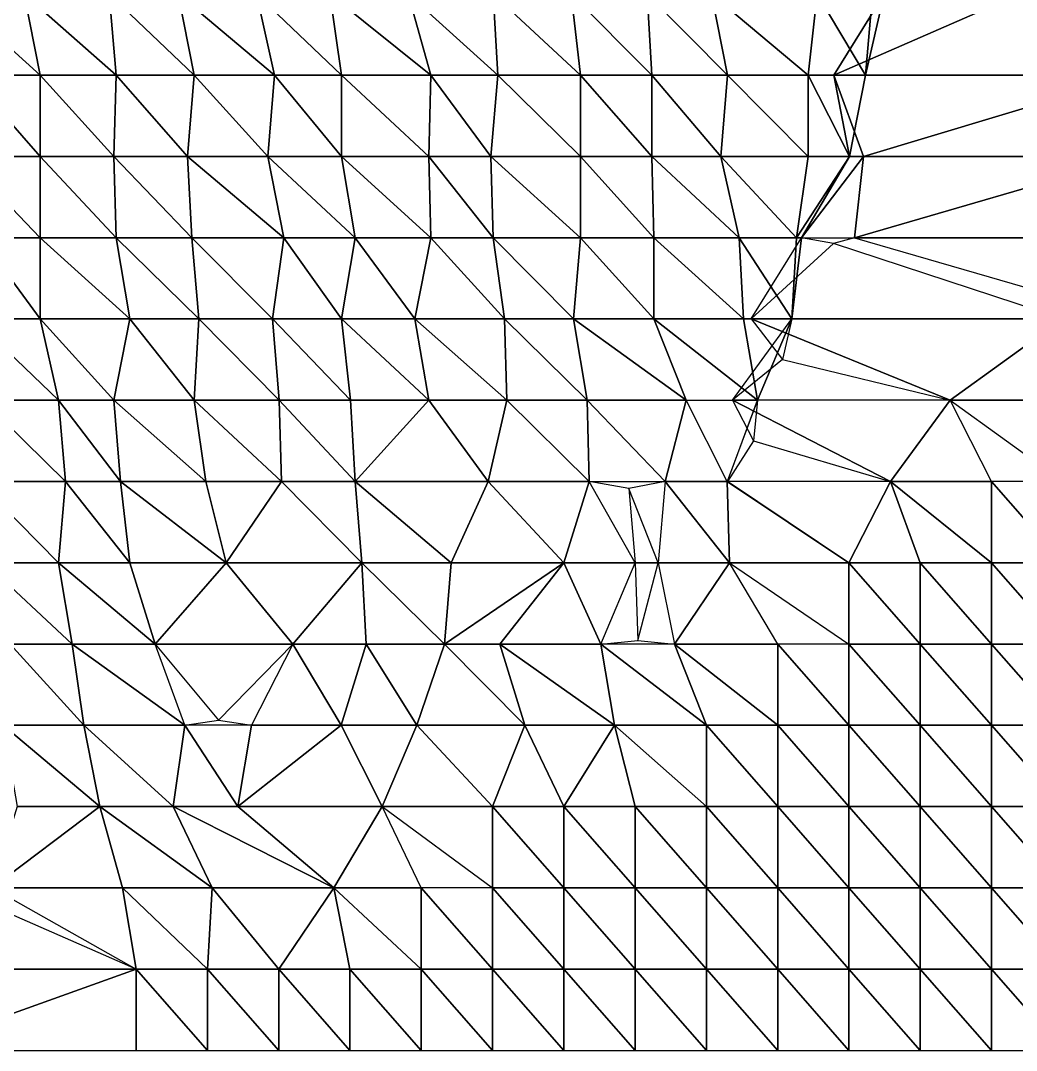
# Model space of a CAD drawing. Header units: metres. Extents: x -317 to 276, y -240 to 234.
# Drawn here: x 14.7 to 88.3, y -240 to -164 of the extents above; entities that cross this region are included whole.
import ezdxf

# ---------------------------------------------------------------- set-up
doc = ezdxf.new("R2010")
doc.units = ezdxf.units.M

msp = doc.modelspace()

# ---------------------------------------------------------------- linework, layer by layer
for points in [[(9.575623, -162, -525.76184), (16.194794, -168, -526.1605), (15.010315, -162, -528.3287), (15.010415, -161.9999, -528.32855)], [(9.575623, -162, -525.76184), (10.929291, -168, -523.28394), (16.194794, -168, -526.1605), (16.194893, -167.9999, -526.1604)], [(15.010315, -162, -528.3287), (21.798676, -168, -528.4176), (21.291046, -162, -529.3468), (21.291145, -161.9999, -529.3467)], [(15.010315, -162, -528.3287), (16.194794, -168, -526.1605), (21.798676, -168, -528.4176), (21.798775, -167.9999, -528.4175)], [(21.291046, -162, -529.3468), (27.571808, -168, -530.3649), (26.38733, -162, -532.5331), (26.387428, -161.9999, -532.53296)], [(21.291046, -162, -529.3468), (21.798676, -168, -528.4176), (27.571808, -168, -530.3649), (27.571907, -167.9999, -530.3648)], [(26.38733, -162, -532.5331), (33.51416, -168, -532.00256), (32.16046, -162, -534.48047), (32.16056, -161.9999, -534.48035)], [(26.38733, -162, -532.5331), (27.571808, -168, -530.3649), (33.51416, -168, -532.00256), (33.51426, -167.9999, -532.00244)], [(32.16046, -162, -534.48047), (38.441193, -168, -535.4986), (37.595154, -162, -537.04724), (37.595253, -161.9999, -537.0471)], [(32.16046, -162, -534.48047), (33.51416, -168, -532.00256), (38.441193, -168, -535.4986), (38.44129, -167.9999, -535.4985)], [(37.595154, -162, -537.04724), (45.060364, -168, -535.8973), (43.368286, -162, -538.9946), (43.368385, -161.9999, -538.9945)], [(37.595154, -162, -537.04724), (38.441193, -168, -535.4986), (45.060364, -168, -535.8973), (45.060463, -167.9999, -535.89716)], [(43.368286, -162, -538.9946), (49.987457, -168, -539.3933), (49.649048, -162, -540.01276), (49.649147, -161.9999, -540.01263)], [(43.368286, -162, -538.9946), (45.060364, -168, -535.8973), (49.987457, -168, -539.3933), (49.987556, -167.9999, -539.3932)], [(49.649048, -162, -540.01276), (56.099, -168, -540.7212), (55.42218, -162, -541.9601), (55.42228, -161.9999, -541.95996)], [(49.649048, -162, -540.01276), (49.987457, -168, -539.3933), (56.099, -168, -540.7212), (56.0991, -167.9999, -540.72107)], [(55.42218, -162, -541.9601), (61.364502, -168, -543.5977), (61.026093, -162, -544.21716), (61.02619, -161.9999, -544.21704)], [(55.42218, -162, -541.9601), (56.099, -168, -540.7212), (61.364502, -168, -543.5977), (61.3646, -167.9999, -543.5976)], [(61.026093, -162, -544.21716), (66.96838, -168, -545.8548), (65.783936, -162, -548.02295), (65.784035, -161.9999, -548.0228)], [(61.026093, -162, -544.21716), (61.364502, -168, -543.5977), (66.96838, -168, -545.8548), (66.96848, -167.9999, -545.8547)], [(65.783936, -162, -548.02295), (72.910736, -168, -547.49243), (73.587585, -162, -546.2535), (73.587685, -161.9999, -546.25336)], [(65.783936, -162, -548.02295), (66.96838, -168, -545.8548), (72.910736, -168, -547.49243), (72.910835, -167.9999, -547.4923)], [(73.587585, -162, -546.2535), (72.910736, -168, -547.49243), (77.16098, -168, -552.22736), (77.16108, -167.9999, -552.22723)], [(73.587585, -162, -546.2535), (77.16098, -168, -552.22736), (77.66861, -162, -551.29816), (77.66871, -161.9999, -551.29803)], [(77.16098, -168, -552.22736), (74.81204, -168, -569.042), (78.53467, -162, -562.22784), (78.53477, -161.9999, -562.2277)], [(74.81204, -168, -569.042), (96.998474, -168, -540.94507), (88.537994, -162, -556.4318), (88.53809, -161.9999, -556.4317)], [(74.81204, -168, -569.042), (88.537994, -162, -556.4318), (78.53467, -162, -562.22784), (78.53477, -161.9999, -562.2277)], [(77.16098, -168, -552.22736), (78.53467, -162, -562.22784), (77.66861, -162, -551.29816), (77.66871, -161.9999, -551.29803)], [(10.929291, -168, -523.28394), (10.421661, -174, -524.21313), (16.194794, -174, -526.1605), (16.194893, -173.9999, -526.1604)], [(10.929291, -168, -523.28394), (16.194794, -174, -526.1605), (16.194794, -168, -526.1605), (16.194893, -167.9999, -526.1604)], [(16.194794, -168, -526.1605), (21.629456, -174, -528.72736), (21.798676, -168, -528.4176), (21.798775, -167.9999, -528.4175)], [(16.194794, -168, -526.1605), (16.194794, -174, -526.1605), (21.629456, -174, -528.72736), (21.629555, -173.9999, -528.72723)], [(21.798676, -168, -528.4176), (21.629456, -174, -528.72736), (27.064178, -174, -531.2942), (27.064278, -173.9999, -531.29407)], [(21.798676, -168, -528.4176), (27.064178, -174, -531.2942), (27.571808, -168, -530.3649), (27.571907, -167.9999, -530.3648)], [(27.571808, -168, -530.3649), (27.064178, -174, -531.2942), (33.00653, -174, -532.93176), (33.00663, -173.9999, -532.93164)], [(27.571808, -168, -530.3649), (33.00653, -174, -532.93176), (33.51416, -168, -532.00256), (33.51426, -167.9999, -532.00244)], [(33.51416, -168, -532.00256), (33.00653, -174, -532.93176), (38.441193, -174, -535.4986), (38.44129, -173.9999, -535.4985)], [(33.51416, -168, -532.00256), (38.441193, -174, -535.4986), (38.441193, -168, -535.4986), (38.44129, -167.9999, -535.4985)], [(38.441193, -168, -535.4986), (44.891174, -174, -536.207), (45.060364, -168, -535.8973), (45.060463, -167.9999, -535.89716)], [(38.441193, -168, -535.4986), (38.441193, -174, -535.4986), (44.891174, -174, -536.207), (44.891273, -173.9999, -536.20685)], [(45.060364, -168, -535.8973), (44.891174, -174, -536.207), (49.479828, -174, -540.3225), (49.479927, -173.9999, -540.3224)], [(45.060364, -168, -535.8973), (49.479828, -174, -540.3225), (49.987457, -168, -539.3933), (49.987556, -167.9999, -539.3932)], [(49.987457, -168, -539.3933), (49.479828, -174, -540.3225), (56.099, -174, -540.7212), (56.0991, -173.9999, -540.72107)], [(49.987457, -168, -539.3933), (56.099, -174, -540.7212), (56.099, -168, -540.7212), (56.0991, -167.9999, -540.72107)], [(56.099, -168, -540.7212), (61.364502, -174, -543.5977), (61.364502, -168, -543.5977), (61.3646, -167.9999, -543.5976)], [(56.099, -168, -540.7212), (56.099, -174, -540.7212), (61.364502, -174, -543.5977), (61.3646, -173.9999, -543.5976)], [(61.364502, -168, -543.5977), (66.460785, -174, -546.784), (66.96838, -168, -545.8548), (66.96848, -167.9999, -545.8547)], [(61.364502, -168, -543.5977), (61.364502, -174, -543.5977), (66.460785, -174, -546.784), (66.460884, -173.9999, -546.7839)], [(66.96838, -168, -545.8548), (66.460785, -174, -546.784), (72.910736, -174, -547.49243), (72.910835, -173.9999, -547.4923)], [(66.96838, -168, -545.8548), (72.910736, -174, -547.49243), (72.910736, -168, -547.49243), (72.910835, -167.9999, -547.4923)], [(72.910736, -168, -547.49243), (75.97653, -174, -554.3955), (77.16098, -168, -552.22736), (77.16108, -167.9999, -552.22723)], [(72.910736, -168, -547.49243), (72.910736, -174, -547.49243), (75.97653, -174, -554.3955), (75.97663, -173.9999, -554.3954)], [(75.97653, -174, -554.3955), (77.01178, -174, -565.01544), (74.81204, -168, -569.042), (74.81214, -167.9999, -569.0419)], [(75.97653, -174, -554.3955), (74.81204, -168, -569.042), (77.16098, -168, -552.22736), (77.16108, -167.9999, -552.22723)], [(77.01178, -174, -565.01544), (96.998474, -168, -540.94507), (74.81204, -168, -569.042), (74.81214, -167.9999, -569.0419)], [(77.01178, -174, -565.01544), (96.998474, -174, -540.94507), (96.998474, -168, -540.94507), (96.99857, -167.9999, -540.94495)], [(10.421661, -174, -524.21313), (16.194794, -180, -526.1605), (16.194794, -174, -526.1605), (16.194893, -173.9999, -526.1604)], [(10.421661, -174, -524.21313), (11.77533, -180, -521.7353), (16.194794, -180, -526.1605), (16.194893, -179.9999, -526.1604)], [(16.194794, -174, -526.1605), (21.798676, -180, -528.4176), (21.629456, -174, -528.72736), (21.629555, -173.9999, -528.72723)], [(16.194794, -174, -526.1605), (16.194794, -180, -526.1605), (21.798676, -180, -528.4176), (21.798775, -179.9999, -528.4175)], [(21.629456, -174, -528.72736), (27.402588, -180, -530.6747), (27.064178, -174, -531.2942), (27.064278, -173.9999, -531.29407)], [(21.629456, -174, -528.72736), (21.798676, -180, -528.4176), (27.402588, -180, -530.6747), (27.402687, -179.9999, -530.67456)], [(27.064178, -174, -531.2942), (34.19098, -180, -530.7636), (33.00653, -174, -532.93176), (33.00663, -173.9999, -532.93164)], [(27.064178, -174, -531.2942), (27.402588, -180, -530.6747), (34.19098, -180, -530.7636), (34.19108, -179.9999, -530.7635)], [(33.00653, -174, -532.93176), (39.45645, -180, -533.64014), (38.441193, -174, -535.4986), (38.44129, -173.9999, -535.4985)], [(33.00653, -174, -532.93176), (34.19098, -180, -530.7636), (39.45645, -180, -533.64014), (39.45655, -179.9999, -533.64)], [(38.441193, -174, -535.4986), (45.060364, -180, -535.8973), (44.891174, -174, -536.207), (44.891273, -173.9999, -536.20685)], [(38.441193, -174, -535.4986), (39.45645, -180, -533.64014), (45.060364, -180, -535.8973), (45.060463, -179.9999, -535.89716)], [(44.891174, -174, -536.207), (49.649048, -180, -540.01276), (49.479828, -174, -540.3225), (49.479927, -173.9999, -540.3224)], [(44.891174, -174, -536.207), (45.060364, -180, -535.8973), (49.649048, -180, -540.01276), (49.649147, -179.9999, -540.01263)], [(49.479828, -174, -540.3225), (56.099, -180, -540.7212), (56.099, -174, -540.7212), (56.0991, -173.9999, -540.72107)], [(49.479828, -174, -540.3225), (49.649048, -180, -540.01276), (56.099, -180, -540.7212), (56.0991, -179.9999, -540.72107)], [(56.099, -174, -540.7212), (61.533722, -180, -543.28796), (61.364502, -174, -543.5977), (61.3646, -173.9999, -543.5976)], [(56.099, -174, -540.7212), (56.099, -180, -540.7212), (61.533722, -180, -543.28796), (61.53382, -179.9999, -543.28784)], [(61.364502, -174, -543.5977), (67.81445, -180, -544.30615), (66.460785, -174, -546.784), (66.460884, -173.9999, -546.7839)], [(61.364502, -174, -543.5977), (61.533722, -180, -543.28796), (67.81445, -180, -544.30615), (67.81455, -179.9999, -544.306)], [(66.460785, -174, -546.784), (72.0647, -180, -549.0411), (72.910736, -174, -547.49243), (72.910835, -173.9999, -547.4923)], [(66.460785, -174, -546.784), (67.81445, -180, -544.30615), (72.0647, -180, -549.0411), (72.0648, -179.9999, -549.04095)], [(72.0647, -180, -549.0411), (72.42313, -180, -560.89996), (75.97653, -174, -554.3955), (75.97663, -173.9999, -554.3954)], [(72.0647, -180, -549.0411), (75.97653, -174, -554.3955), (72.910736, -174, -547.49243), (72.910835, -173.9999, -547.4923)], [(72.42313, -180, -560.89996), (76.33493, -180, -566.2544), (77.01178, -174, -565.01544), (77.01188, -173.9999, -565.0153)], [(72.42313, -180, -560.89996), (77.01178, -174, -565.01544), (75.97653, -174, -554.3955), (75.97663, -173.9999, -554.3954)], [(76.33493, -180, -566.2544), (96.998474, -180, -540.94507), (96.998474, -174, -540.94507), (96.99857, -173.9999, -540.94495)], [(76.33493, -180, -566.2544), (96.998474, -174, -540.94507), (77.01178, -174, -565.01544), (77.01188, -173.9999, -565.0153)], [(11.77533, -180, -521.7353), (11.2677, -186, -522.6645), (16.194794, -186, -526.1605), (16.194893, -185.9999, -526.1604)], [(11.77533, -180, -521.7353), (16.194794, -186, -526.1605), (16.194794, -180, -526.1605), (16.194893, -179.9999, -526.1604)], [(16.194794, -180, -526.1605), (22.813934, -186, -526.5592), (21.798676, -180, -528.4176), (21.798775, -179.9999, -528.4175)], [(16.194794, -180, -526.1605), (16.194794, -186, -526.1605), (22.813934, -186, -526.5592), (22.814034, -185.9999, -526.5591)], [(21.798676, -180, -528.4176), (27.910217, -186, -529.7455), (27.402588, -180, -530.6747), (27.402687, -179.9999, -530.67456)], [(21.798676, -180, -528.4176), (22.813934, -186, -526.5592), (27.910217, -186, -529.7455), (27.910316, -185.9999, -529.74536)], [(27.402588, -180, -530.6747), (33.34494, -186, -532.3123), (34.19098, -180, -530.7636), (34.19108, -179.9999, -530.7635)], [(27.402588, -180, -530.6747), (27.910217, -186, -529.7455), (33.34494, -186, -532.3123), (33.34504, -185.9999, -532.3122)], [(34.19098, -180, -530.7636), (33.34494, -186, -532.3123), (38.441193, -186, -535.4986), (38.44129, -185.9999, -535.4985)], [(34.19098, -180, -530.7636), (38.441193, -186, -535.4986), (39.45645, -180, -533.64014), (39.45655, -179.9999, -533.64)], [(39.45645, -180, -533.64014), (38.441193, -186, -535.4986), (43.875916, -186, -538.0654), (43.876015, -185.9999, -538.0653)], [(39.45645, -180, -533.64014), (43.875916, -186, -538.0654), (45.060364, -180, -535.8973), (45.060463, -179.9999, -535.89716)], [(45.060364, -180, -535.8973), (43.875916, -186, -538.0654), (50.495087, -186, -538.4641), (50.495186, -185.9999, -538.464)], [(45.060364, -180, -535.8973), (50.495087, -186, -538.4641), (49.649048, -180, -540.01276), (49.649147, -179.9999, -540.01263)], [(49.649048, -180, -540.01276), (55.59137, -186, -541.6504), (56.099, -180, -540.7212), (56.0991, -179.9999, -540.72107)], [(49.649048, -180, -540.01276), (50.495087, -186, -538.4641), (55.59137, -186, -541.6504), (55.59147, -185.9999, -541.65027)], [(56.099, -180, -540.7212), (55.59137, -186, -541.6504), (61.533722, -186, -543.28796), (61.53382, -185.9999, -543.28784)], [(56.099, -180, -540.7212), (61.533722, -186, -543.28796), (61.533722, -180, -543.28796), (61.53382, -179.9999, -543.28784)], [(61.533722, -180, -543.28796), (68.15286, -186, -543.68665), (67.81445, -180, -544.30615), (67.81455, -179.9999, -544.306)], [(61.533722, -180, -543.28796), (61.533722, -186, -543.28796), (68.15286, -186, -543.68665), (68.15296, -185.9999, -543.6865)], [(67.81445, -180, -544.30615), (71.72629, -186, -549.6605), (72.0647, -180, -549.0411), (72.0648, -179.9999, -549.04095)], [(67.81445, -180, -544.30615), (68.15286, -186, -543.68665), (71.72629, -186, -549.6605), (71.72639, -185.9999, -549.6604)], [(71.72629, -186, -549.6605), (68.70053, -186, -567.7141), (72.42313, -180, -560.89996), (72.423225, -179.9999, -560.89984)], [(71.72629, -186, -549.6605), (72.42313, -180, -560.89996), (72.0647, -180, -549.0411), (72.0648, -179.9999, -549.04095)], [(76.33493, -180, -566.2544), (74.79233, -180.42477, -562.8207), (72.42313, -180, -560.89996), (72.423225, -179.9999, -560.89984)], [(76.33493, -180, -566.2544), (96.998474, -186, -540.94507), (96.998474, -180, -540.94507), (96.99857, -179.9999, -540.94495)], [(74.79233, -180.42477, -562.8207), (68.70053, -186, -567.7141), (91.73297, -186, -538.0685), (91.73307, -185.9999, -538.06836)], [(11.2677, -186, -522.6645), (17.548462, -192, -523.6826), (16.194794, -186, -526.1605), (16.194893, -185.9999, -526.1604)], [(11.2677, -186, -522.6645), (11.94455, -192, -521.42554), (17.548462, -192, -523.6826), (17.548561, -191.9999, -523.6825)], [(16.194794, -186, -526.1605), (21.629456, -192, -528.72736), (22.813934, -186, -526.5592), (22.814034, -185.9999, -526.5591)], [(16.194794, -186, -526.1605), (17.548462, -192, -523.6826), (21.629456, -192, -528.72736), (21.629555, -191.9999, -528.72723)], [(22.813934, -186, -526.5592), (21.629456, -192, -528.72736), (27.571808, -192, -530.3649), (27.571907, -191.9999, -530.3648)], [(22.813934, -186, -526.5592), (27.571808, -192, -530.3649), (27.910217, -186, -529.7455), (27.910316, -185.9999, -529.74536)], [(27.910217, -186, -529.7455), (27.571808, -192, -530.3649), (33.85257, -192, -531.3831), (33.85267, -191.9999, -531.383)], [(27.910217, -186, -529.7455), (33.85257, -192, -531.3831), (33.34494, -186, -532.3123), (33.34504, -185.9999, -532.3122)], [(33.34494, -186, -532.3123), (39.118042, -192, -534.25964), (38.441193, -186, -535.4986), (38.44129, -185.9999, -535.4985)], [(33.34494, -186, -532.3123), (33.85257, -192, -531.3831), (39.118042, -192, -534.25964), (39.11814, -191.9999, -534.2595)], [(38.441193, -186, -535.4986), (44.891174, -192, -536.207), (43.875916, -186, -538.0654), (43.876015, -185.9999, -538.0653)], [(38.441193, -186, -535.4986), (39.118042, -192, -534.25964), (44.891174, -192, -536.207), (44.891273, -191.9999, -536.20685)], [(43.875916, -186, -538.0654), (50.664307, -192, -538.15436), (50.495087, -186, -538.4641), (50.495186, -185.9999, -538.464)], [(43.875916, -186, -538.0654), (44.891174, -192, -536.207), (50.664307, -192, -538.15436), (50.664406, -191.9999, -538.15424)], [(50.495087, -186, -538.4641), (56.60663, -192, -539.79193), (55.59137, -186, -541.6504), (55.59147, -185.9999, -541.65027)], [(50.495087, -186, -538.4641), (50.664307, -192, -538.15436), (56.60663, -192, -539.79193), (56.606728, -191.9999, -539.7918)], [(55.59137, -186, -541.6504), (63.90265, -192, -538.95166), (61.533722, -186, -543.28796), (61.53382, -185.9999, -543.28784)], [(55.59137, -186, -541.6504), (56.60663, -192, -539.79193), (63.90265, -192, -538.95166), (63.90275, -191.9999, -538.95154)], [(61.533722, -186, -543.28796), (69.16812, -192, -541.82825), (68.15286, -186, -543.68665), (68.15296, -185.9999, -543.6865)], [(61.533722, -186, -543.28796), (63.90265, -192, -538.95166), (69.16812, -192, -541.82825), (69.16822, -191.9999, -541.8281)], [(69.16812, -192, -541.82825), (67.32684, -192, -557.7137), (71.72629, -186, -549.6605), (71.72639, -185.9999, -549.6604)], [(71.72629, -186, -549.6605), (71.03006, -189, -553.81445), (67.32684, -192, -557.7137), (67.32694, -191.9999, -557.71356)], [(69.16812, -192, -541.82825), (71.72629, -186, -549.6605), (68.15286, -186, -543.68665), (68.15296, -185.9999, -543.6865)], [(83.42172, -192, -540.76715), (91.73297, -186, -538.0685), (68.70053, -186, -567.7141), (68.70063, -185.9999, -567.714)], [(83.42172, -192, -540.76715), (68.70053, -186, -567.7141), (71.03006, -189, -553.81445), (71.03016, -188.9999, -553.81433)], [(83.42172, -192, -540.76715), (91.73297, -192, -538.0685), (91.73297, -186, -538.0685), (91.73307, -185.9999, -538.06836)], [(11.94455, -192, -521.42554), (11.60611, -198, -522.04504), (18.056091, -198, -522.7534), (18.05619, -197.9999, -522.7533)], [(11.94455, -192, -521.42554), (18.056091, -198, -522.7534), (17.548462, -192, -523.6826), (17.548561, -191.9999, -523.6825)], [(17.548462, -192, -523.6826), (22.137085, -198, -527.79816), (21.629456, -192, -528.72736), (21.629555, -191.9999, -528.72723)], [(17.548462, -192, -523.6826), (18.056091, -198, -522.7534), (22.137085, -198, -527.79816), (22.137184, -197.9999, -527.79803)], [(21.629456, -192, -528.72736), (28.417847, -198, -528.8163), (27.571808, -192, -530.3649), (27.571907, -191.9999, -530.3648)], [(21.629456, -192, -528.72736), (22.137085, -198, -527.79816), (28.417847, -198, -528.8163), (28.417946, -197.9999, -528.81616)], [(27.571808, -192, -530.3649), (34.02176, -198, -531.07336), (33.85257, -192, -531.3831), (33.85267, -191.9999, -531.383)], [(27.571808, -192, -530.3649), (28.417847, -198, -528.8163), (34.02176, -198, -531.07336), (34.02186, -197.9999, -531.07324)], [(33.85257, -192, -531.3831), (39.45645, -198, -533.64014), (39.118042, -192, -534.25964), (39.11814, -191.9999, -534.2595)], [(33.85257, -192, -531.3831), (34.02176, -198, -531.07336), (39.45645, -198, -533.64014), (39.45655, -197.9999, -533.64)], [(39.45645, -198, -533.64014), (44.891174, -192, -536.207), (39.118042, -192, -534.25964), (39.11814, -191.9999, -534.2595)], [(39.45645, -198, -533.64014), (49.29059, -198, -528.1539), (44.891174, -192, -536.207), (44.891273, -191.9999, -536.20685)], [(50.664307, -192, -538.15436), (44.891174, -192, -536.207), (49.29059, -198, -528.1539), (49.290688, -197.9999, -528.15375)], [(50.664307, -192, -538.15436), (49.29059, -198, -528.1539), (56.75583, -198, -527.0039), (56.755928, -197.9999, -527.0038)], [(56.60663, -192, -539.79193), (50.664307, -192, -538.15436), (56.75583, -198, -527.0039), (56.755928, -197.9999, -527.0038)], [(56.60663, -192, -539.79193), (56.75583, -198, -527.0039), (62.35974, -198, -529.261), (62.35984, -197.9999, -529.26086)], [(63.90265, -192, -538.95166), (56.60663, -192, -539.79193), (62.35974, -198, -529.261), (62.35984, -197.9999, -529.26086)], [(63.90265, -192, -538.95166), (62.35974, -198, -529.261), (66.948395, -198, -533.37646), (66.948494, -197.9999, -533.37634)], [(69.16812, -192, -541.82825), (66.948395, -198, -533.37646), (66.96838, -198, -545.8548), (66.96848, -197.9999, -545.8547)], [(69.16812, -192, -541.82825), (68.87622, -195, -544.3467), (66.96838, -198, -545.8548), (66.96848, -197.9999, -545.8547)], [(79.00226, -198, -536.3419), (67.32684, -192, -557.7137), (68.87622, -195, -544.3467), (68.87632, -194.9999, -544.34656)], [(83.42172, -192, -540.76715), (67.32684, -192, -557.7137), (79.00226, -198, -536.3419), (79.00236, -197.9999, -536.3418)], [(83.42172, -192, -540.76715), (79.00226, -198, -536.3419), (86.46747, -198, -535.19196), (86.46757, -197.9999, -535.19183)], [(83.42172, -192, -540.76715), (91.73297, -198, -538.0685), (91.73297, -192, -538.0685), (91.73307, -191.9999, -538.06836)], [(11.60611, -198, -522.04504), (17.548462, -204, -523.6826), (18.056091, -198, -522.7534), (18.05619, -197.9999, -522.7533)], [(11.60611, -198, -522.04504), (12.113739, -204, -521.11584), (17.548462, -204, -523.6826), (17.548561, -203.9999, -523.6825)], [(18.056091, -198, -522.7534), (17.548462, -204, -523.6826), (22.813934, -204, -526.5592), (22.814034, -203.9999, -526.5591)], [(18.056091, -198, -522.7534), (22.813934, -204, -526.5592), (22.137085, -198, -527.79816), (22.137184, -197.9999, -527.79803)], [(22.137085, -198, -527.79816), (29.940735, -204, -526.0287), (28.417847, -198, -528.8163), (28.417946, -197.9999, -528.81616)], [(22.137085, -198, -527.79816), (22.813934, -204, -526.5592), (29.940735, -204, -526.0287), (29.940834, -203.9999, -526.02856)], [(34.02176, -198, -531.07336), (28.417847, -198, -528.8163), (29.940735, -204, -526.0287), (29.940834, -203.9999, -526.02856)], [(34.02176, -198, -531.07336), (29.940735, -204, -526.0287), (39.94409, -204, -520.23267), (39.94419, -203.9999, -520.23254)], [(39.45645, -198, -533.64014), (34.02176, -198, -531.07336), (39.94409, -204, -520.23267), (39.94419, -203.9999, -520.23254)], [(39.45645, -198, -533.64014), (39.94409, -204, -520.23267), (46.563232, -204, -520.6313), (46.56333, -203.9999, -520.63116)], [(49.29059, -198, -528.1539), (39.45645, -198, -533.64014), (46.563232, -204, -520.6313), (46.56333, -203.9999, -520.63116)], [(49.29059, -198, -528.1539), (46.563232, -204, -520.6313), (54.87451, -204, -517.9326), (54.87461, -203.9999, -517.9325)], [(56.75583, -198, -527.0039), (49.29059, -198, -528.1539), (54.87451, -204, -517.9326), (54.87461, -203.9999, -517.9325)], [(56.75583, -198, -527.0039), (54.87451, -204, -517.9326), (60.140015, -204, -520.8092), (60.140114, -203.9999, -520.8091)], [(62.35974, -198, -529.261), (59.68286, -198.52174, -527.9035), (56.75583, -198, -527.0039), (56.755928, -197.9999, -527.0038)], [(62.35974, -198, -529.261), (61.85211, -204, -530.1902), (67.117615, -204, -533.0667), (67.117714, -203.9999, -533.0666)], [(62.35974, -198, -529.261), (67.117615, -204, -533.0667), (66.948395, -198, -533.37646), (66.948494, -197.9999, -533.37634)], [(75.93646, -204, -529.43884), (66.96838, -198, -545.8548), (66.948395, -198, -533.37646), (66.948494, -197.9999, -533.37634)], [(75.93646, -204, -529.43884), (66.948395, -198, -533.37646), (67.117615, -204, -533.0667), (67.117714, -203.9999, -533.0666)], [(79.00226, -198, -536.3419), (66.96838, -198, -545.8548), (75.93646, -204, -529.43884), (75.93656, -203.9999, -529.4387)], [(79.00226, -198, -536.3419), (75.93646, -204, -529.43884), (81.201965, -204, -532.31537), (81.202065, -203.9999, -532.31525)], [(79.00226, -198, -536.3419), (86.46747, -204, -535.19196), (86.46747, -198, -535.19196), (86.46757, -197.9999, -535.19183)], [(79.00226, -198, -536.3419), (81.201965, -204, -532.31537), (86.46747, -204, -535.19196), (86.46757, -203.9999, -535.19183)], [(86.46747, -198, -535.19196), (91.73297, -204, -538.0685), (91.73297, -198, -538.0685), (91.73307, -197.9999, -538.06836)], [(86.46747, -198, -535.19196), (86.46747, -204, -535.19196), (91.73297, -204, -538.0685), (91.73307, -203.9999, -538.06836)], [(59.68286, -198.52174, -527.9035), (60.140015, -204, -520.8092), (61.85211, -204, -530.1902), (61.85221, -203.9999, -530.19006)], [(12.113739, -204, -521.11584), (18.56372, -210, -521.8242), (17.548462, -204, -523.6826), (17.548561, -203.9999, -523.6825)], [(12.113739, -204, -521.11584), (13.975037, -210, -517.70874), (18.56372, -210, -521.8242), (18.56382, -209.9999, -521.8241)], [(17.548462, -204, -523.6826), (24.675232, -210, -523.1521), (22.813934, -204, -526.5592), (22.814034, -203.9999, -526.5591)], [(17.548462, -204, -523.6826), (18.56372, -210, -521.8242), (24.675232, -210, -523.1521), (24.675331, -209.9999, -523.152)], [(29.940735, -204, -526.0287), (22.813934, -204, -526.5592), (24.675232, -210, -523.1521), (24.675331, -209.9999, -523.152)], [(29.940735, -204, -526.0287), (24.675232, -210, -523.1521), (34.84778, -210, -517.0463), (34.847878, -209.9999, -517.0462)], [(39.94409, -204, -520.23267), (29.940735, -204, -526.0287), (34.84778, -210, -517.0463), (34.847878, -209.9999, -517.0462)], [(39.94409, -204, -520.23267), (34.84778, -210, -517.0463), (40.2825, -210, -519.61316), (40.2826, -209.9999, -519.61304)], [(39.94409, -204, -520.23267), (46.055603, -210, -521.5605), (46.563232, -204, -520.6313), (46.56333, -203.9999, -520.63116)], [(39.94409, -204, -520.23267), (40.2825, -210, -519.61316), (46.055603, -210, -521.5605), (46.055702, -209.9999, -521.56036)], [(46.055603, -210, -521.5605), (50.136658, -210, -526.6052), (54.87451, -204, -517.9326), (54.87461, -203.9999, -517.9325)], [(46.055603, -210, -521.5605), (54.87451, -204, -517.9326), (46.563232, -204, -520.6313), (46.56333, -203.9999, -520.63116)], [(54.87451, -204, -517.9326), (50.136658, -210, -526.6052), (57.601868, -210, -525.4552), (57.601967, -209.9999, -525.4551)], [(54.87451, -204, -517.9326), (57.601868, -210, -525.4552), (60.140015, -204, -520.8092), (60.140114, -203.9999, -520.8091)], [(60.140015, -204, -520.8092), (60.349976, -209.72728, -526.6823), (61.85211, -204, -530.1902), (61.85221, -203.9999, -530.19006)], [(67.117615, -204, -533.0667), (61.85211, -204, -530.1902), (63.03656, -210, -528.02203), (63.03666, -209.9999, -528.0219)], [(67.117615, -204, -533.0667), (63.03656, -210, -528.02203), (70.67102, -210, -526.5623), (70.67112, -209.9999, -526.5622)], [(67.117615, -204, -533.0667), (75.93646, -210, -529.43884), (75.93646, -204, -529.43884), (75.93656, -203.9999, -529.4387)], [(75.93646, -204, -529.43884), (81.201965, -210, -532.31537), (81.201965, -204, -532.31537), (81.202065, -203.9999, -532.31525)], [(75.93646, -204, -529.43884), (75.93646, -210, -529.43884), (81.201965, -210, -532.31537), (81.202065, -209.9999, -532.31525)], [(81.201965, -204, -532.31537), (86.46747, -210, -535.19196), (86.46747, -204, -535.19196), (86.46757, -203.9999, -535.19183)], [(81.201965, -204, -532.31537), (81.201965, -210, -532.31537), (86.46747, -210, -535.19196), (86.46757, -209.9999, -535.19183)], [(86.46747, -204, -535.19196), (91.73297, -210, -538.0685), (91.73297, -204, -538.0685), (91.73307, -203.9999, -538.06836)], [(86.46747, -204, -535.19196), (86.46747, -210, -535.19196), (91.73297, -210, -538.0685), (91.73307, -209.9999, -538.06836)], [(60.349976, -209.72728, -526.6823), (63.03656, -210, -528.02203), (57.601868, -210, -525.4552), (57.601967, -209.9999, -525.4551)], [(13.975037, -210, -517.70874), (13.467407, -216, -518.63794), (19.40976, -216, -520.2755), (19.409859, -215.9999, -520.2754)], [(13.975037, -210, -517.70874), (19.40976, -216, -520.2755), (18.56372, -210, -521.8242), (18.56382, -209.9999, -521.8241)], [(18.56372, -210, -521.8242), (26.874939, -216, -519.12555), (24.675232, -210, -523.1521), (24.675331, -209.9999, -523.152)], [(18.56372, -210, -521.8242), (19.40976, -216, -520.2755), (26.874939, -216, -519.12555), (26.875038, -215.9999, -519.1254)], [(24.675232, -210, -523.1521), (29.365784, -215.6129, -520.8236), (34.84778, -210, -517.0463), (34.847878, -209.9999, -517.0462)], [(34.84778, -210, -517.0463), (31.802032, -216, -522.6216), (38.421204, -216, -523.02026), (38.421303, -215.9999, -523.02014)], [(34.84778, -210, -517.0463), (38.421204, -216, -523.02026), (40.2825, -210, -519.61316), (40.2826, -209.9999, -519.61304)], [(40.2825, -210, -519.61316), (38.421204, -216, -523.02026), (44.025085, -216, -525.27734), (44.025185, -215.9999, -525.2772)], [(40.2825, -210, -519.61316), (44.025085, -216, -525.27734), (46.055603, -210, -521.5605), (46.055702, -209.9999, -521.56036)], [(46.055603, -210, -521.5605), (44.025085, -216, -525.27734), (51.997955, -216, -523.1981), (51.998055, -215.9999, -523.198)], [(46.055603, -210, -521.5605), (51.997955, -216, -523.1981), (50.136658, -210, -526.6052), (50.136757, -209.9999, -526.6051)], [(50.136658, -210, -526.6052), (58.617126, -216, -523.5968), (57.601868, -210, -525.4552), (57.601967, -209.9999, -525.4551)], [(50.136658, -210, -526.6052), (51.997955, -216, -523.1981), (58.617126, -216, -523.5968), (58.617226, -215.9999, -523.5967)], [(57.601868, -210, -525.4552), (65.40552, -216, -523.6857), (63.03656, -210, -528.02203), (63.03666, -209.9999, -528.0219)], [(57.601868, -210, -525.4552), (58.617126, -216, -523.5968), (65.40552, -216, -523.6857), (65.40562, -215.9999, -523.6856)], [(63.03656, -210, -528.02203), (70.67102, -216, -526.5623), (70.67102, -210, -526.5623), (70.67112, -209.9999, -526.5622)], [(63.03656, -210, -528.02203), (65.40552, -216, -523.6857), (70.67102, -216, -526.5623), (70.67112, -215.9999, -526.5622)], [(70.67102, -210, -526.5623), (75.93646, -216, -529.43884), (75.93646, -210, -529.43884), (75.93656, -209.9999, -529.4387)], [(70.67102, -210, -526.5623), (70.67102, -216, -526.5623), (75.93646, -216, -529.43884), (75.93656, -215.9999, -529.4387)], [(75.93646, -210, -529.43884), (81.201965, -216, -532.31537), (81.201965, -210, -532.31537), (81.202065, -209.9999, -532.31525)], [(75.93646, -210, -529.43884), (75.93646, -216, -529.43884), (81.201965, -216, -532.31537), (81.202065, -215.9999, -532.31525)], [(81.201965, -210, -532.31537), (86.46747, -216, -535.19196), (86.46747, -210, -535.19196), (86.46757, -209.9999, -535.19183)], [(81.201965, -210, -532.31537), (81.201965, -216, -532.31537), (86.46747, -216, -535.19196), (86.46757, -215.9999, -535.19183)], [(86.46747, -210, -535.19196), (91.73297, -216, -538.0685), (91.73297, -210, -538.0685), (91.73307, -209.9999, -538.06836)], [(86.46747, -210, -535.19196), (86.46747, -216, -535.19196), (91.73297, -216, -538.0685), (91.73307, -215.9999, -538.06836)], [(29.365784, -215.6129, -520.8236), (31.802032, -216, -522.6216), (26.874939, -216, -519.12555), (26.875038, -215.9999, -519.1254)], [(13.467407, -216, -518.63794), (20.594238, -222, -518.1074), (19.40976, -216, -520.2755), (19.409859, -215.9999, -520.2754)], [(13.467407, -216, -518.63794), (14.482666, -222, -516.77954), (20.594238, -222, -518.1074), (20.594337, -221.9999, -518.1073)], [(19.40976, -216, -520.2755), (26.0289, -222, -520.6742), (26.874939, -216, -519.12555), (26.875038, -215.9999, -519.1254)], [(19.40976, -216, -520.2755), (20.594238, -222, -518.1074), (26.0289, -222, -520.6742), (26.029, -221.9999, -520.6741)], [(26.874939, -216, -519.12555), (26.0289, -222, -520.6742), (30.786774, -222, -524.48), (30.786873, -221.9999, -524.47986)], [(26.874939, -216, -519.12555), (30.786774, -222, -524.48), (31.802032, -216, -522.6216), (31.802132, -215.9999, -522.62146)], [(30.786774, -222, -524.48), (41.46698, -222, -517.445), (38.421204, -216, -523.02026), (38.421303, -215.9999, -523.02014)], [(30.786774, -222, -524.48), (38.421204, -216, -523.02026), (31.802032, -216, -522.6216), (31.802132, -215.9999, -522.62146)], [(44.025085, -216, -525.27734), (38.421204, -216, -523.02026), (41.46698, -222, -517.445), (41.46708, -221.9999, -517.4449)], [(44.025085, -216, -525.27734), (41.46698, -222, -517.445), (49.60901, -222, -515.0561), (49.609108, -221.9999, -515.05597)], [(51.997955, -216, -523.1981), (44.025085, -216, -525.27734), (49.60901, -222, -515.0561), (49.609108, -221.9999, -515.05597)], [(51.997955, -216, -523.1981), (49.60901, -222, -515.0561), (54.87451, -222, -517.9326), (54.87461, -221.9999, -517.9325)], [(58.617126, -216, -523.5968), (51.997955, -216, -523.1981), (54.87451, -222, -517.9326), (54.87461, -221.9999, -517.9325)], [(58.617126, -216, -523.5968), (54.87451, -222, -517.9326), (60.140015, -222, -520.8092), (60.140114, -221.9999, -520.8091)], [(58.617126, -216, -523.5968), (65.40552, -222, -523.6857), (65.40552, -216, -523.6857), (65.40562, -215.9999, -523.6856)], [(58.617126, -216, -523.5968), (60.140015, -222, -520.8092), (65.40552, -222, -523.6857), (65.40562, -221.9999, -523.6856)], [(65.40552, -216, -523.6857), (70.67102, -222, -526.5623), (70.67102, -216, -526.5623), (70.67112, -215.9999, -526.5622)], [(65.40552, -216, -523.6857), (65.40552, -222, -523.6857), (70.67102, -222, -526.5623), (70.67112, -221.9999, -526.5622)], [(70.67102, -216, -526.5623), (75.93646, -222, -529.43884), (75.93646, -216, -529.43884), (75.93656, -215.9999, -529.4387)], [(70.67102, -216, -526.5623), (70.67102, -222, -526.5623), (75.93646, -222, -529.43884), (75.93656, -221.9999, -529.4387)], [(75.93646, -216, -529.43884), (81.201965, -222, -532.31537), (81.201965, -216, -532.31537), (81.202065, -215.9999, -532.31525)], [(75.93646, -216, -529.43884), (75.93646, -222, -529.43884), (81.201965, -222, -532.31537), (81.202065, -221.9999, -532.31525)], [(81.201965, -216, -532.31537), (86.46747, -222, -535.19196), (86.46747, -216, -535.19196), (86.46757, -215.9999, -535.19183)], [(81.201965, -216, -532.31537), (81.201965, -222, -532.31537), (86.46747, -222, -535.19196), (86.46757, -221.9999, -535.19183)], [(86.46747, -216, -535.19196), (91.73297, -222, -538.0685), (91.73297, -216, -538.0685), (91.73307, -215.9999, -538.06836)], [(86.46747, -216, -535.19196), (86.46747, -222, -535.19196), (91.73297, -222, -538.0685), (91.73307, -221.9999, -538.06836)], [(12.621368, -228, -520.1866), (22.286316, -228, -515.0101), (20.594238, -222, -518.1074), (20.594337, -221.9999, -518.1073)], [(12.621368, -228, -520.1866), (20.594238, -222, -518.1074), (14.482666, -222, -516.77954), (14.482766, -221.9999, -516.7794)], [(20.594238, -222, -518.1074), (28.905457, -228, -515.40875), (26.0289, -222, -520.6742), (26.029, -221.9999, -520.6741)], [(20.594238, -222, -518.1074), (22.286316, -228, -515.0101), (28.905457, -228, -515.40875), (28.905556, -227.9999, -515.4086)], [(37.893555, -228, -511.47113), (30.786774, -222, -524.48), (26.0289, -222, -520.6742), (26.029, -221.9999, -520.6741)], [(37.893555, -228, -511.47113), (26.0289, -222, -520.6742), (28.905457, -228, -515.40875), (28.905556, -227.9999, -515.4086)], [(41.46698, -222, -517.445), (30.786774, -222, -524.48), (37.893555, -228, -511.47113), (37.893654, -227.9999, -511.47104)], [(41.46698, -222, -517.445), (37.893555, -228, -511.47113), (44.343506, -228, -512.1795), (44.343605, -227.9999, -512.1794)], [(41.46698, -222, -517.445), (49.60901, -228, -515.0561), (49.60901, -222, -515.0561), (49.609108, -221.9999, -515.05597)], [(49.60901, -222, -515.0561), (54.87451, -228, -517.9326), (54.87451, -222, -517.9326), (54.87461, -221.9999, -517.9325)], [(49.60901, -222, -515.0561), (49.60901, -228, -515.0561), (54.87451, -228, -517.9326), (54.87461, -227.9999, -517.9325)], [(54.87451, -222, -517.9326), (60.140015, -228, -520.8092), (60.140015, -222, -520.8092), (60.140114, -221.9999, -520.8091)], [(54.87451, -222, -517.9326), (54.87451, -228, -517.9326), (60.140015, -228, -520.8092), (60.140114, -227.9999, -520.8091)], [(60.140015, -222, -520.8092), (65.40552, -228, -523.6857), (65.40552, -222, -523.6857), (65.40562, -221.9999, -523.6856)], [(60.140015, -222, -520.8092), (60.140015, -228, -520.8092), (65.40552, -228, -523.6857), (65.40562, -227.9999, -523.6856)], [(65.40552, -222, -523.6857), (70.67102, -228, -526.5623), (70.67102, -222, -526.5623), (70.67112, -221.9999, -526.5622)], [(65.40552, -222, -523.6857), (65.40552, -228, -523.6857), (70.67102, -228, -526.5623), (70.67112, -227.9999, -526.5622)], [(70.67102, -222, -526.5623), (75.93646, -228, -529.43884), (75.93646, -222, -529.43884), (75.93656, -221.9999, -529.4387)], [(70.67102, -222, -526.5623), (70.67102, -228, -526.5623), (75.93646, -228, -529.43884), (75.93656, -227.9999, -529.4387)], [(75.93646, -222, -529.43884), (81.201965, -228, -532.31537), (81.201965, -222, -532.31537), (81.202065, -221.9999, -532.31525)], [(75.93646, -222, -529.43884), (75.93646, -228, -529.43884), (81.201965, -228, -532.31537), (81.202065, -227.9999, -532.31525)], [(81.201965, -222, -532.31537), (86.46747, -228, -535.19196), (86.46747, -222, -535.19196), (86.46757, -221.9999, -535.19183)], [(81.201965, -222, -532.31537), (81.201965, -228, -532.31537), (86.46747, -228, -535.19196), (86.46757, -227.9999, -535.19183)], [(86.46747, -222, -535.19196), (91.73297, -228, -538.0685), (91.73297, -222, -538.0685), (91.73307, -221.9999, -538.06836)], [(86.46747, -222, -535.19196), (86.46747, -228, -535.19196), (91.73297, -228, -538.0685), (91.73307, -227.9999, -538.06836)], [(22.286316, -228, -515.0101), (12.621368, -228, -520.1866), (23.281555, -234, -500.6733), (23.281654, -233.9999, -500.67322)], [(22.286316, -228, -515.0101), (23.281555, -234, -500.6733), (28.547058, -234, -503.54987), (28.547157, -233.9999, -503.54977)], [(28.905457, -228, -515.40875), (22.286316, -228, -515.0101), (28.547058, -234, -503.54987), (28.547157, -233.9999, -503.54977)], [(28.905457, -228, -515.40875), (28.547058, -234, -503.54987), (33.8125, -234, -506.42642), (33.8126, -233.9999, -506.42633)], [(37.893555, -228, -511.47113), (28.905457, -228, -515.40875), (33.8125, -234, -506.42642), (33.8126, -233.9999, -506.42633)], [(37.893555, -228, -511.47113), (33.8125, -234, -506.42642), (39.078003, -234, -509.30298), (39.078102, -233.9999, -509.3029)], [(37.893555, -228, -511.47113), (44.343506, -234, -512.1795), (44.343506, -228, -512.1795), (44.343605, -227.9999, -512.1794)], [(37.893555, -228, -511.47113), (39.078003, -234, -509.30298), (44.343506, -234, -512.1795), (44.343605, -233.9999, -512.1794)], [(44.343506, -228, -512.1795), (49.60901, -234, -515.0561), (49.60901, -228, -515.0561), (49.609108, -227.9999, -515.05597)], [(44.343506, -228, -512.1795), (44.343506, -234, -512.1795), (49.60901, -234, -515.0561), (49.609108, -233.9999, -515.05597)], [(49.60901, -228, -515.0561), (54.87451, -234, -517.9326), (54.87451, -228, -517.9326), (54.87461, -227.9999, -517.9325)], [(49.60901, -228, -515.0561), (49.60901, -234, -515.0561), (54.87451, -234, -517.9326), (54.87461, -233.9999, -517.9325)], [(54.87451, -228, -517.9326), (60.140015, -234, -520.8092), (60.140015, -228, -520.8092), (60.140114, -227.9999, -520.8091)], [(54.87451, -228, -517.9326), (54.87451, -234, -517.9326), (60.140015, -234, -520.8092), (60.140114, -233.9999, -520.8091)], [(60.140015, -228, -520.8092), (65.40552, -234, -523.6857), (65.40552, -228, -523.6857), (65.40562, -227.9999, -523.6856)], [(60.140015, -228, -520.8092), (60.140015, -234, -520.8092), (65.40552, -234, -523.6857), (65.40562, -233.9999, -523.6856)], [(65.40552, -228, -523.6857), (70.67102, -234, -526.5623), (70.67102, -228, -526.5623), (70.67112, -227.9999, -526.5622)], [(65.40552, -228, -523.6857), (65.40552, -234, -523.6857), (70.67102, -234, -526.5623), (70.67112, -233.9999, -526.5622)], [(70.67102, -228, -526.5623), (75.93646, -234, -529.43884), (75.93646, -228, -529.43884), (75.93656, -227.9999, -529.4387)], [(70.67102, -228, -526.5623), (70.67102, -234, -526.5623), (75.93646, -234, -529.43884), (75.93656, -233.9999, -529.4387)], [(75.93646, -228, -529.43884), (81.201965, -234, -532.31537), (81.201965, -228, -532.31537), (81.202065, -227.9999, -532.31525)], [(75.93646, -228, -529.43884), (75.93646, -234, -529.43884), (81.201965, -234, -532.31537), (81.202065, -233.9999, -532.31525)], [(81.201965, -228, -532.31537), (86.46747, -234, -535.19196), (86.46747, -228, -535.19196), (86.46757, -227.9999, -535.19183)], [(81.201965, -228, -532.31537), (81.201965, -234, -532.31537), (86.46747, -234, -535.19196), (86.46757, -233.9999, -535.19183)], [(86.46747, -228, -535.19196), (91.73297, -234, -538.0685), (91.73297, -228, -538.0685), (91.73307, -227.9999, -538.06836)], [(86.46747, -228, -535.19196), (86.46747, -234, -535.19196), (91.73297, -234, -538.0685), (91.73307, -233.9999, -538.06836)], [(11.409973, -228.8, -516.1466), (7.017456, -234, -517.92957), (23.281555, -234, -500.6733), (23.281654, -233.9999, -500.67322)], [(6.509827, -240, -518.85876), (23.281555, -240, -500.6733), (23.281555, -234, -500.6733), (23.281654, -233.9999, -500.67322)], [(6.509827, -240, -518.85876), (23.281555, -234, -500.6733), (7.017456, -234, -517.92957), (7.017556, -233.9999, -517.92944)], [(23.281555, -234, -500.6733), (28.547058, -240, -503.54987), (28.547058, -234, -503.54987), (28.547157, -233.9999, -503.54977)], [(23.281555, -234, -500.6733), (23.281555, -240, -500.6733), (28.547058, -240, -503.54987), (28.547157, -239.9999, -503.54977)], [(28.547058, -234, -503.54987), (33.8125, -240, -506.42642), (33.8125, -234, -506.42642), (33.8126, -233.9999, -506.42633)], [(28.547058, -234, -503.54987), (28.547058, -240, -503.54987), (33.8125, -240, -506.42642), (33.8126, -239.9999, -506.42633)], [(33.8125, -234, -506.42642), (39.078003, -240, -509.30298), (39.078003, -234, -509.30298), (39.078102, -233.9999, -509.3029)], [(33.8125, -234, -506.42642), (33.8125, -240, -506.42642), (39.078003, -240, -509.30298), (39.078102, -239.9999, -509.3029)], [(39.078003, -234, -509.30298), (44.343506, -240, -512.1795), (44.343506, -234, -512.1795), (44.343605, -233.9999, -512.1794)], [(39.078003, -234, -509.30298), (39.078003, -240, -509.30298), (44.343506, -240, -512.1795), (44.343605, -239.9999, -512.1794)], [(44.343506, -234, -512.1795), (49.60901, -240, -515.0561), (49.60901, -234, -515.0561), (49.609108, -233.9999, -515.05597)], [(44.343506, -234, -512.1795), (44.343506, -240, -512.1795), (49.60901, -240, -515.0561), (49.609108, -239.9999, -515.05597)], [(49.60901, -234, -515.0561), (54.87451, -240, -517.9326), (54.87451, -234, -517.9326), (54.87461, -233.9999, -517.9325)], [(49.60901, -234, -515.0561), (49.60901, -240, -515.0561), (54.87451, -240, -517.9326), (54.87461, -239.9999, -517.9325)], [(54.87451, -234, -517.9326), (60.140015, -240, -520.8092), (60.140015, -234, -520.8092), (60.140114, -233.9999, -520.8091)], [(54.87451, -234, -517.9326), (54.87451, -240, -517.9326), (60.140015, -240, -520.8092), (60.140114, -239.9999, -520.8091)], [(60.140015, -234, -520.8092), (65.40552, -240, -523.6857), (65.40552, -234, -523.6857), (65.40562, -233.9999, -523.6856)], [(60.140015, -234, -520.8092), (60.140015, -240, -520.8092), (65.40552, -240, -523.6857), (65.40562, -239.9999, -523.6856)], [(65.40552, -234, -523.6857), (70.67102, -240, -526.5623), (70.67102, -234, -526.5623), (70.67112, -233.9999, -526.5622)], [(65.40552, -234, -523.6857), (65.40552, -240, -523.6857), (70.67102, -240, -526.5623), (70.67112, -239.9999, -526.5622)], [(70.67102, -234, -526.5623), (75.93646, -240, -529.43884), (75.93646, -234, -529.43884), (75.93656, -233.9999, -529.4387)], [(70.67102, -234, -526.5623), (70.67102, -240, -526.5623), (75.93646, -240, -529.43884), (75.93656, -239.9999, -529.4387)], [(75.93646, -234, -529.43884), (81.201965, -240, -532.31537), (81.201965, -234, -532.31537), (81.202065, -233.9999, -532.31525)], [(75.93646, -234, -529.43884), (75.93646, -240, -529.43884), (81.201965, -240, -532.31537), (81.202065, -239.9999, -532.31525)], [(81.201965, -234, -532.31537), (86.46747, -240, -535.19196), (86.46747, -234, -535.19196), (86.46757, -233.9999, -535.19183)], [(81.201965, -234, -532.31537), (81.201965, -240, -532.31537), (86.46747, -240, -535.19196), (86.46757, -239.9999, -535.19183)], [(86.46747, -234, -535.19196), (91.73297, -240, -538.0685), (91.73297, -234, -538.0685), (91.73307, -233.9999, -538.06836)], [(86.46747, -234, -535.19196), (86.46747, -240, -535.19196), (91.73297, -240, -538.0685), (91.73307, -239.9999, -538.06836)]]:
    msp.add_3dface(points)

doc.saveas('drawing.dxf')
